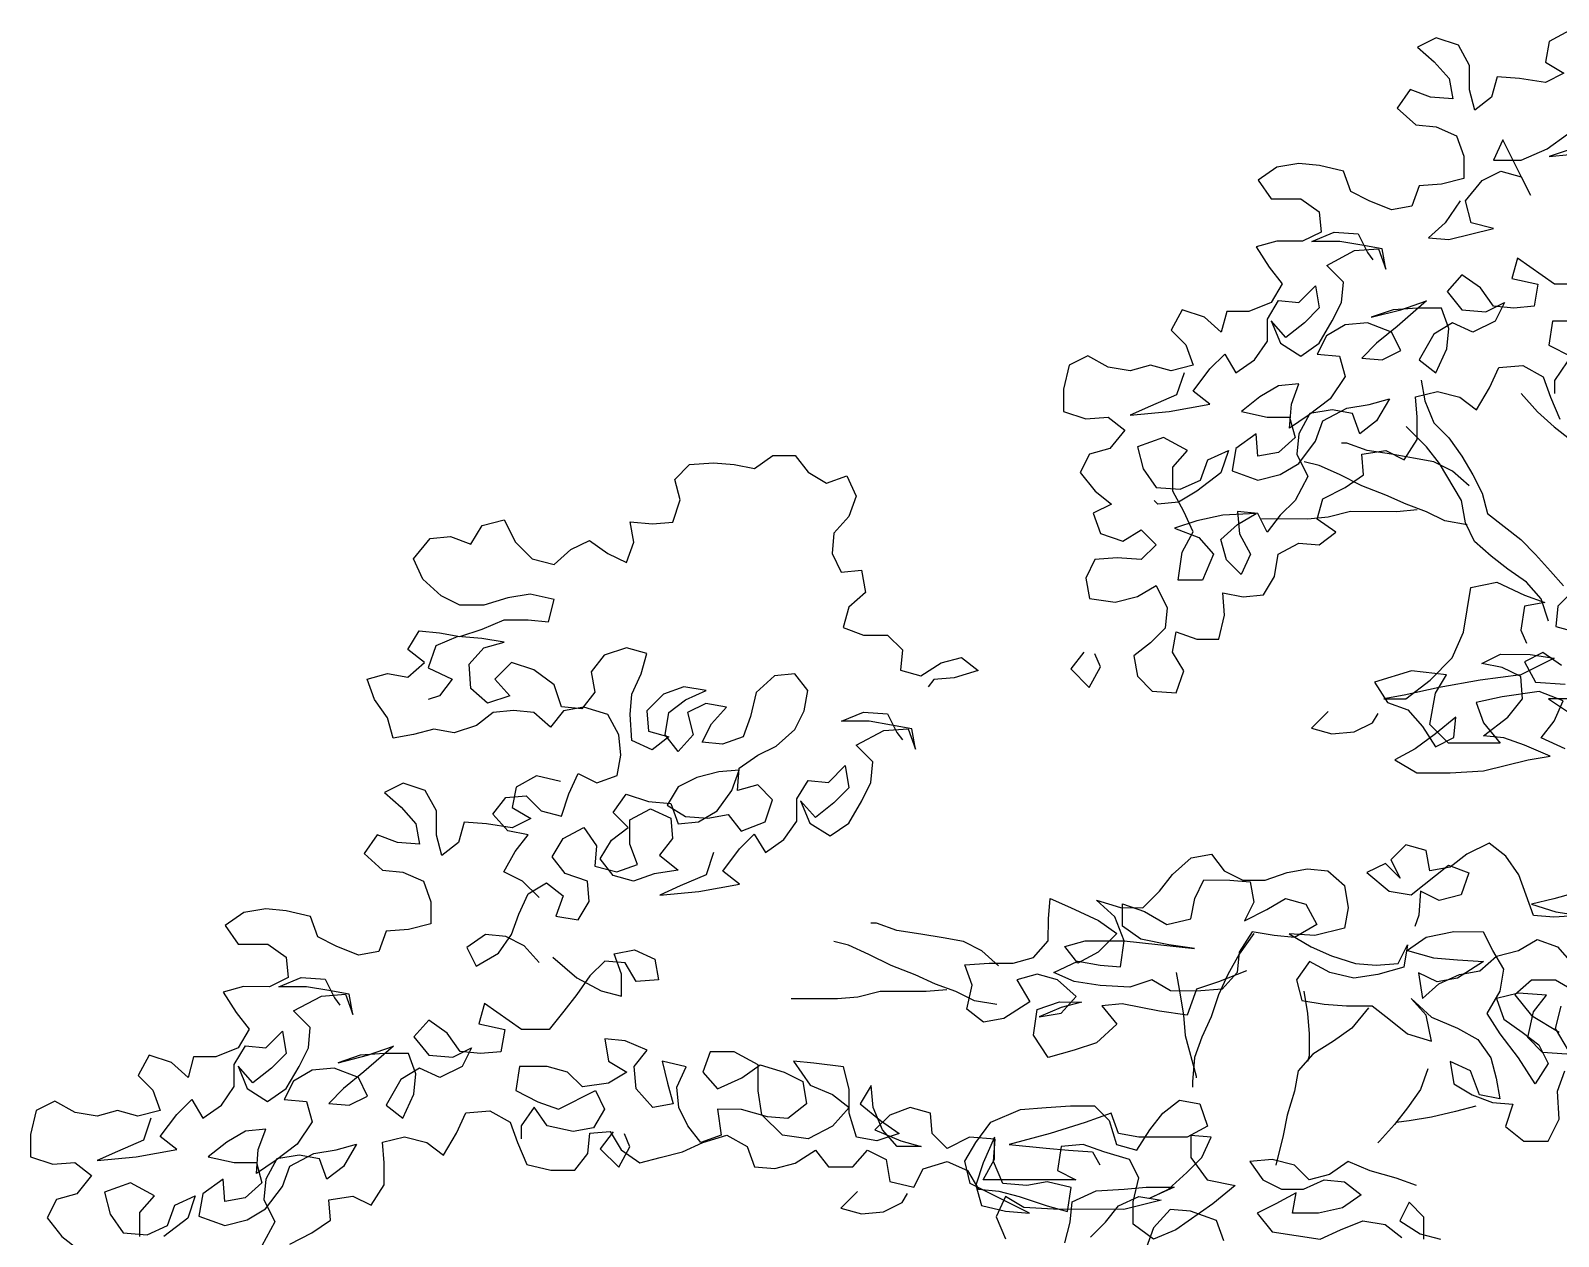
# Model space of a CAD drawing. Header units: millimetres. Extents: x -2.61 to 2.71, y 0 to 8.31.
# Drawn here: x -2.466 to -0.342, y 6.63 to 8.307 of the extents above; entities that cross this region are included whole.
import ezdxf

# ---------------------------------------------------------------- set-up
doc = ezdxf.new("R2010")
doc.units = ezdxf.units.MM
doc.header["$LTSCALE"] = 5

msp = doc.modelspace()

# ---------------------------------------------------------------- linework, layer by layer
for points in [[(-0.3264, 8.3071), (-0.3547, 8.2917), (-0.3599, 8.2633), (-0.3341, 8.2479), (-0.3599, 8.235), (-0.3959, 8.2402), (-0.4268, 8.2428), (-0.4346, 8.2145), (-0.4577, 8.1965), (-0.4654, 8.2248), (-0.4654, 8.2583), (-0.4808, 8.2866), (-0.5117, 8.2969), (-0.5375, 8.2841), (-0.5143, 8.2635), (-0.4937, 8.2403), (-0.4886, 8.212), (-0.5195, 8.2146), (-0.5478, 8.2249), (-0.5659, 8.1992), (-0.5401, 8.176), (-0.5118, 8.1734), (-0.4835, 8.1605), (-0.4732, 8.1322), (-0.4733, 8.1013), (-0.5042, 8.0936), (-0.5351, 8.091), (-0.5454, 8.0627), (-0.5737, 8.0576), (-0.6046, 8.0705), (-0.6303, 8.0834), (-0.6406, 8.1117), (-0.674, 8.1195), (-0.7024, 8.1221), (-0.7333, 8.117), (-0.759, 8.099), (-0.741, 8.0732), (-0.6998, 8.0732), (-0.6741, 8.0551), (-0.6716, 8.0268), (-0.6973, 8.014), (-0.7333, 8.014), (-0.7617, 8.0063), (-0.7437, 7.978), (-0.7257, 7.9548), (-0.7411, 7.929), (-0.7721, 7.9162), (-0.8029, 7.9162), (-0.8107, 7.8879), (-0.8338, 7.9085), (-0.8647, 7.9189), (-0.8802, 7.8906), (-0.8596, 7.8699), (-0.8493, 7.8416), (-0.8802, 7.8339), (-0.9086, 7.8417), (-0.9369, 7.834), (-0.9678, 7.8392), (-0.9961, 7.8546), (-1.0218, 7.8418), (-1.0296, 7.8083), (-1.0296, 7.7774), (-0.9987, 7.7671), (-0.9678, 7.7697), (-0.9447, 7.7516), (-0.9653, 7.7259), (-0.9936, 7.7182), (-1.0065, 7.6925), (-0.9859, 7.6667), (-0.9628, 7.6487), (-0.9885, 7.6358), (-0.9783, 7.6075), (-0.9474, 7.5972), (-0.9216, 7.6126), (-0.9011, 7.592), (-0.9217, 7.5714), (-0.9551, 7.574), (-0.986, 7.5715), (-0.9989, 7.5457), (-0.9938, 7.5174), (-0.9578, 7.5122), (-0.9269, 7.5199), (-0.9011, 7.5353), (-0.8857, 7.5044), (-0.8883, 7.4761), (-0.9089, 7.4555), (-0.9321, 7.4375), (-0.927, 7.4092), (-0.9064, 7.3886), (-0.8729, 7.386), (-0.8626, 7.4169), (-0.878, 7.4426), (-0.8729, 7.471), (-0.8445, 7.4606), (-0.8137, 7.4606), (-0.8059, 7.4941), (-0.8084, 7.525), (-0.7801, 7.5198), (-0.7518, 7.5223), (-0.7363, 7.5481), (-0.7312, 7.5789), (-0.7028, 7.5944), (-0.6745, 7.5918), (-0.6513, 7.6098), (-0.6771, 7.6278), (-0.6693, 7.6561), (-0.6384, 7.6715), (-0.6127, 7.6895), (-0.6152, 7.7178), (-0.5817, 7.723), (-0.556, 7.7101), (-0.538, 7.7384), (-0.5379, 7.7693), (-0.5405, 7.7976), (-0.5096, 7.8053), (-0.4787, 7.7975), (-0.4555, 7.7795), (-0.4375, 7.8104), (-0.4246, 7.8387), (-0.3911, 7.8412), (-0.3628, 7.8257), (-0.3526, 7.7974), (-0.3397, 7.7665)], [(-0.4785, 8.0704), (-0.4991, 8.0395), (-0.5223, 8.0189), (-0.4939, 8.0163), (-0.4321, 8.0317), (-0.463, 8.0395), (-0.4707, 8.0704), (-0.4475, 8.0987), (-0.4218, 8.1115), (-0.3935, 8.1038), (-0.3806, 8.078), (-0.4192, 8.1553), (-0.4321, 8.127), (-0.3934, 8.1269), (-0.3574, 8.1424), (-0.3291, 8.1629)], [(-0.3239, 8.1423), (-0.3548, 8.1321), (-0.3265, 8.1346)], [(-0.8622, 7.8313), (-0.8725, 7.8005), (-0.9086, 7.785), (-0.9369, 7.7722), (-0.8829, 7.7773), (-0.8262, 7.7875), (-0.8494, 7.8056), (-0.8262, 7.8365), (-0.8056, 7.857), (-0.7901, 7.8313), (-0.7644, 7.8493), (-0.7463, 7.875), (-0.7463, 7.9059), (-0.7308, 7.9316), (-0.7025, 7.929), (-0.6793, 7.9522), (-0.6742, 7.9213), (-0.6948, 7.9007), (-0.7206, 7.8801), (-0.7412, 7.9033), (-0.7283, 7.8724), (-0.7, 7.8544), (-0.6743, 7.8724), (-0.6562, 7.9032), (-0.6433, 7.929), (-0.6407, 7.9573), (-0.6639, 7.9805), (-0.6252, 8.001), (-0.5918, 8.0036), (-0.5815, 7.9752), (-0.5866, 8.0036), (-0.6149, 8.0087), (-0.6458, 8.0139), (-0.6844, 8.0139), (-0.6535, 8.0268), (-0.6201, 8.0242), (-0.6072, 7.9984), (-0.5995, 7.9881)], [(-0.3087, 7.9544), (-0.3473, 7.9544), (-0.3987, 7.9905), (-0.4065, 7.9622), (-0.3704, 7.9544), (-0.3756, 7.9236), (-0.4039, 7.921), (-0.4322, 7.9236), (-0.4502, 7.9494), (-0.476, 7.9674), (-0.4966, 7.9443), (-0.476, 7.9185), (-0.4426, 7.9159), (-0.4168, 7.9287), (-0.4297, 7.903), (-0.4606, 7.8876), (-0.4889, 7.9005), (-0.5147, 7.8851), (-0.5353, 7.8491), (-0.5121, 7.831), (-0.4967, 7.8645), (-0.4941, 7.8928), (-0.5043, 7.9211), (-0.5378, 7.9211), (-0.5713, 7.9186), (-0.6022, 7.9083), (-0.561, 7.9186), (-0.5249, 7.9314), (-0.5661, 7.8954), (-0.5945, 7.8723), (-0.6151, 7.8517), (-0.5868, 7.8491), (-0.561, 7.862), (-0.5739, 7.8877), (-0.6073, 7.9006), (-0.6382, 7.8981), (-0.664, 7.8826), (-0.6769, 7.8569), (-0.646, 7.8543), (-0.6383, 7.826), (-0.6589, 7.7951), (-0.6898, 7.772), (-0.7156, 7.754), (-0.713, 7.7874), (-0.7026, 7.8157), (-0.731, 7.8132), (-0.7567, 7.7978), (-0.7825, 7.7772), (-0.7464, 7.7694), (-0.7156, 7.7694), (-0.7079, 7.7411), (-0.731, 7.7205), (-0.7594, 7.7154), (-0.7619, 7.7463), (-0.7902, 7.7257), (-0.7954, 7.6948), (-0.7594, 7.6819), (-0.7285, 7.6896), (-0.7027, 7.7051), (-0.6795, 7.7359), (-0.6692, 7.7642), (-0.6357, 7.7822), (-0.6048, 7.7873), (-0.5765, 7.795), (-0.5946, 7.7642), (-0.6178, 7.7462), (-0.628, 7.7745), (-0.6563, 7.7797), (-0.6872, 7.7745), (-0.7027, 7.7462), (-0.7053, 7.7179), (-0.6899, 7.687), (-0.7079, 7.6536), (-0.7285, 7.633), (-0.7466, 7.6098), (-0.7594, 7.6356), (-0.7877, 7.6382), (-0.7852, 7.6073), (-0.7698, 7.579), (-0.7827, 7.5507), (-0.8033, 7.5713), (-0.811, 7.5996), (-0.7878, 7.6202), (-0.762, 7.6356), (-0.8083, 7.6331), (-0.8444, 7.6254), (-0.8753, 7.6151), (-0.8418, 7.6022), (-0.8213, 7.579), (-0.8367, 7.543), (-0.8702, 7.543), (-0.865, 7.5816), (-0.8496, 7.6099), (-0.8624, 7.6383), (-0.8778, 7.6666), (-0.8778, 7.7001), (-0.8572, 7.7232), (-0.8906, 7.7413), (-0.9267, 7.7284), (-0.919, 7.6975), (-0.901, 7.6718), (-0.8675, 7.6692), (-0.8392, 7.682), (-0.8289, 7.7103), (-0.8005, 7.7232), (-0.8109, 7.6923), (-0.8444, 7.6666), (-0.8701, 7.6511), (-0.8984, 7.6486), (-0.9036, 7.6538)], [(-0.3113, 7.9029), (-0.3499, 7.9029), (-0.3551, 7.8695), (-0.3242, 7.854)], [(-0.3294, 7.8463), (-0.3474, 7.8206), (-0.3474, 7.8025)], [(-0.5327, 7.8207), (-0.5276, 7.7924), (-0.5148, 7.7615), (-0.4942, 7.7409), (-0.4762, 7.7151), (-0.4608, 7.6894), (-0.4479, 7.6636), (-0.4402, 7.6353), (-0.3939, 7.5992), (-0.3734, 7.5786), (-0.3528, 7.5554), (-0.3348, 7.5348)], [(-0.3937, 7.8026), (-0.3706, 7.7768), (-0.3475, 7.7562), (-0.3012, 7.7201), (-0.2857, 7.6918), (-0.2703, 7.6352), (-0.2575, 7.6094), (-0.2652, 7.6403), (-0.2703, 7.6686), (-0.2754, 7.6995), (-0.2728, 7.7278), (-0.2676, 7.7613), (-0.2547, 7.8128)], [(-0.3554, 7.4859), (-0.3657, 7.5168), (-0.3863, 7.54), (-0.412, 7.5581), (-0.4351, 7.5761), (-0.4583, 7.5967), (-0.4711, 7.6225), (-0.4763, 7.6534), (-0.5071, 7.7049), (-0.5251, 7.7281), (-0.5534, 7.7564)], [(-0.4659, 7.6739), (-0.4891, 7.6946), (-0.5148, 7.7075), (-0.5431, 7.7126), (-0.574, 7.7178), (-0.6075, 7.723), (-0.6358, 7.7333), (-0.6435, 7.7333)], [(-1.7587, 7.1014), (-1.7818, 7.1245), (-1.8076, 7.1374), (-1.7921, 7.1657), (-1.774, 7.1889), (-1.8024, 7.1941), (-1.8229, 7.2173), (-1.8049, 7.2404), (-1.7766, 7.243), (-1.756, 7.2223), (-1.7277, 7.2146), (-1.7174, 7.2455), (-1.7045, 7.2738), (-1.6787, 7.2609), (-1.6504, 7.2712), (-1.6452, 7.2995), (-1.6478, 7.3278), (-1.6632, 7.3561), (-1.6967, 7.3664), (-1.725, 7.3613), (-1.743, 7.3382), (-1.7662, 7.3588), (-1.7945, 7.3614), (-1.8228, 7.3588), (-1.846, 7.3408), (-1.8769, 7.3306), (-1.9052, 7.3357), (-1.9335, 7.328), (-1.9618, 7.3229), (-1.9695, 7.3512), (-1.9875, 7.377), (-1.9978, 7.4053), (-1.9695, 7.413), (-1.9412, 7.4079), (-1.918, 7.4284), (-1.9411, 7.4465), (-1.9257, 7.4722), (-1.8973, 7.4696), (-1.869, 7.4644), (-1.8381, 7.4747), (-1.8072, 7.4875), (-1.7738, 7.4875), (-1.7455, 7.4849), (-1.7377, 7.5158), (-1.7712, 7.5235), (-1.8021, 7.5184), (-1.8355, 7.5081), (-1.869, 7.5082), (-1.8947, 7.5211), (-1.9204, 7.5443), (-1.9333, 7.5726), (-1.9101, 7.6009), (-1.8818, 7.6034), (-1.8535, 7.5931), (-1.838, 7.6188), (-1.8071, 7.6265), (-1.7917, 7.5956), (-1.7685, 7.5724), (-1.7377, 7.5647), (-1.7145, 7.5853), (-1.6887, 7.5981), (-1.663, 7.5801), (-1.6373, 7.5672), (-1.6269, 7.5955), (-1.6321, 7.6238), (-1.6012, 7.6212), (-1.5729, 7.6237), (-1.5625, 7.6546), (-1.5702, 7.683), (-1.5496, 7.7035), (-1.5162, 7.7061), (-1.4878, 7.7035), (-1.4595, 7.6983), (-1.4338, 7.7163), (-1.4029, 7.7163), (-1.3849, 7.6931), (-1.3592, 7.6776), (-1.3308, 7.6879), (-1.318, 7.6596), (-1.3283, 7.6312), (-1.3489, 7.6081), (-1.3515, 7.5798), (-1.3387, 7.554), (-1.3104, 7.5566), (-1.3052, 7.5257), (-1.3284, 7.5051), (-1.3362, 7.4768), (-1.3079, 7.4665), (-1.2744, 7.4664), (-1.2538, 7.4458), (-1.2564, 7.4175), (-1.2281, 7.4098), (-1.1998, 7.4278), (-1.1715, 7.4355), (-1.1483, 7.4174), (-1.1818, 7.4072), (-1.2101, 7.4046), (-1.2178, 7.3943)], [(-0.4686, 7.6199), (-0.4995, 7.6251), (-0.5252, 7.638), (-0.5535, 7.6483), (-0.5818, 7.6612), (-0.6152, 7.6741), (-0.6461, 7.6896), (-0.6744, 7.7025), (-0.695, 7.7076)], [(-0.5381, 7.6405), (-0.5664, 7.638), (-0.6307, 7.6381), (-0.6616, 7.6304), (-0.6899, 7.6278), (-0.7543, 7.6279)], [(-0.3324, 7.3083), (-0.3659, 7.3238), (-0.3478, 7.3469), (-0.3349, 7.3752), (-0.3684, 7.3881), (-0.4199, 7.3804), (-0.4559, 7.3728), (-0.4457, 7.3444), (-0.4225, 7.3161), (-0.4946, 7.3162), (-0.5203, 7.3419), (-0.5125, 7.3857), (-0.4971, 7.4114), (-0.546, 7.4166), (-0.5975, 7.4012), (-0.5795, 7.3729), (-0.5512, 7.3625), (-0.5306, 7.3394), (-0.5126, 7.311), (-0.4869, 7.3239), (-0.4843, 7.3522), (-0.5126, 7.329), (-0.5409, 7.3085), (-0.5693, 7.2931), (-0.5384, 7.275), (-0.492, 7.275), (-0.4457, 7.2775), (-0.3839, 7.2929), (-0.353, 7.298), (-0.389, 7.3135), (-0.4174, 7.3238), (-0.4457, 7.3264), (-0.4122, 7.3521), (-0.3916, 7.3778), (-0.3941, 7.4087), (-0.4198, 7.4216), (-0.4481, 7.4268), (-0.4224, 7.4397), (-0.3812, 7.4396), (-0.3477, 7.4344), (-0.3941, 7.4113), (-0.4507, 7.4036), (-0.5074, 7.3934), (-0.5563, 7.3831), (-0.5846, 7.378), (-0.5537, 7.378), (-0.5202, 7.4037), (-0.4893, 7.4346), (-0.4739, 7.4706), (-0.4635, 7.5324), (-0.4275, 7.5401), (-0.3889, 7.522), (-0.3605, 7.5117), (-0.3889, 7.5066), (-0.394, 7.4731), (-0.3863, 7.4551)], [(-0.3193, 7.5297), (-0.3425, 7.5065), (-0.3451, 7.4782), (-0.3168, 7.4704)], [(-1.7588, 7.0113), (-1.7793, 7.0344), (-1.8051, 7.0473), (-1.8334, 7.0499), (-1.8591, 7.0319), (-1.8463, 7.0062), (-1.8154, 7.0242), (-1.7973, 7.0499), (-1.787, 7.0782), (-1.7741, 7.1065), (-1.7484, 7.1219), (-1.7252, 7.1039), (-1.7355, 7.0756), (-1.7046, 7.0704), (-1.6892, 7.0961), (-1.6917, 7.1245), (-1.7226, 7.1348), (-1.7406, 7.158), (-1.7251, 7.1837), (-1.6968, 7.1991), (-1.6788, 7.1734), (-1.6814, 7.145), (-1.6505, 7.1373), (-1.6222, 7.1476), (-1.6325, 7.1759), (-1.6324, 7.2094), (-1.6041, 7.2248), (-1.5758, 7.2119), (-1.5733, 7.1836), (-1.5913, 7.1604), (-1.5656, 7.1398), (-1.599, 7.1347), (-1.6274, 7.1244), (-1.6557, 7.1322), (-1.6737, 7.1553), (-1.6582, 7.1811), (-1.635, 7.1991), (-1.6556, 7.2197), (-1.6376, 7.2454), (-1.6067, 7.2351), (-1.5758, 7.2325), (-1.5655, 7.2041), (-1.5372, 7.2067), (-1.5114, 7.2221), (-1.4908, 7.2504), (-1.4805, 7.2787), (-1.5088, 7.2762), (-1.5397, 7.2685), (-1.5655, 7.2556), (-1.5809, 7.2299), (-1.5552, 7.2144), (-1.5243, 7.2118), (-1.496, 7.217), (-1.478, 7.1938), (-1.4445, 7.2066), (-1.4342, 7.2375), (-1.4548, 7.2581), (-1.4831, 7.2504), (-1.4805, 7.2813), (-1.4547, 7.2993), (-1.429, 7.3121), (-1.4032, 7.3353), (-1.3903, 7.361), (-1.3852, 7.3893), (-1.4032, 7.4125), (-1.4315, 7.41), (-1.4572, 7.3868), (-1.465, 7.3534), (-1.4753, 7.3251), (-1.5036, 7.3148), (-1.532, 7.3174), (-1.5191, 7.3431), (-1.4984, 7.3663), (-1.5268, 7.3714), (-1.5525, 7.3586), (-1.5448, 7.3277), (-1.5654, 7.3045), (-1.5834, 7.3277), (-1.5783, 7.3586), (-1.5551, 7.3766), (-1.5267, 7.3895), (-1.5576, 7.3946), (-1.5859, 7.3844), (-1.6091, 7.3612), (-1.6066, 7.3329), (-1.5783, 7.3251), (-1.6015, 7.3071), (-1.6298, 7.32), (-1.6323, 7.3561), (-1.6297, 7.3844), (-1.6168, 7.4127), (-1.6091, 7.441), (-1.6374, 7.4488), (-1.6683, 7.4385), (-1.6863, 7.4153), (-1.6812, 7.387), (-1.6992, 7.3639), (-1.7275, 7.3665), (-1.7378, 7.3974), (-1.7661, 7.418), (-1.797, 7.4283), (-1.8202, 7.4052), (-1.7996, 7.382), (-1.8305, 7.3717), (-1.8537, 7.3923), (-1.8562, 7.4258), (-1.8356, 7.4489), (-1.8073, 7.4566), (-1.8382, 7.4618), (-1.8716, 7.4644), (-1.9025, 7.4516), (-1.9128, 7.4207), (-1.8794, 7.4052), (-1.8974, 7.3821), (-1.9129, 7.3769)], [(-1.0016, 7.4428), (-1.0196, 7.4196), (-0.9939, 7.3938), (-0.9784, 7.4221), (-0.9861, 7.4402)], [(-0.3375, 7.4241), (-0.3632, 7.4422), (-0.3889, 7.4293), (-0.3735, 7.401), (-0.3323, 7.3984)], [(-0.3221, 7.3778), (-0.3555, 7.3778), (-0.3247, 7.3572)], [(-1.5163, 7.1641), (-1.5266, 7.1332), (-1.5627, 7.1178), (-1.591, 7.1049), (-1.5369, 7.11), (-1.4803, 7.1203), (-1.5035, 7.1383), (-1.4803, 7.1692), (-1.4597, 7.1897), (-1.4442, 7.164), (-1.4185, 7.182), (-1.4004, 7.2077), (-1.4004, 7.2386), (-1.3849, 7.2643), (-1.3566, 7.2617), (-1.3334, 7.2849), (-1.3283, 7.254), (-1.3489, 7.2334), (-1.3747, 7.2128), (-1.3953, 7.236), (-1.3824, 7.2051), (-1.3541, 7.1871), (-1.3284, 7.2051), (-1.3103, 7.2359), (-1.2974, 7.2617), (-1.2948, 7.29), (-1.318, 7.3132), (-1.2793, 7.3337), (-1.2459, 7.3363), (-1.2356, 7.308), (-1.2407, 7.3363), (-1.269, 7.3414), (-1.2999, 7.3466), (-1.3385, 7.3467), (-1.3076, 7.3595), (-1.2742, 7.3569), (-1.2613, 7.3311), (-1.2536, 7.3208)], [(-0.6619, 7.3601), (-0.6851, 7.3369), (-0.6567, 7.3292), (-0.6259, 7.3317), (-0.6001, 7.3446), (-0.5924, 7.3574)], [(-1.729, 7.2629), (-1.7625, 7.2707), (-1.7908, 7.2552), (-1.796, 7.2269), (-1.7703, 7.2115), (-1.796, 7.1986), (-1.8321, 7.2038), (-1.8629, 7.2064), (-1.8707, 7.1781), (-1.8939, 7.1601), (-1.9016, 7.1884), (-1.9015, 7.2219), (-1.917, 7.2502), (-1.9478, 7.2605), (-1.9736, 7.2477), (-1.9504, 7.2271), (-1.9299, 7.2039), (-1.9248, 7.1756), (-1.9556, 7.1782), (-1.9839, 7.1885), (-2.002, 7.1628), (-1.9763, 7.1396), (-1.948, 7.137), (-1.9197, 7.1241), (-1.9094, 7.0957), (-1.9094, 7.0649), (-1.9403, 7.0572), (-1.9712, 7.0546), (-1.9815, 7.0263), (-2.0098, 7.0212), (-2.0407, 7.0341), (-2.0665, 7.047), (-2.0767, 7.0753), (-2.1102, 7.0831), (-2.1385, 7.0857), (-2.1694, 7.0805), (-2.1951, 7.0625), (-2.1772, 7.0368), (-2.136, 7.0367), (-2.1102, 7.0187), (-2.1077, 6.9904), (-2.1334, 6.9775), (-2.1695, 6.9776), (-2.1978, 6.9699), (-2.1798, 6.9415), (-2.1618, 6.9184), (-2.1773, 6.8926), (-2.2082, 6.8798), (-2.2391, 6.8798), (-2.2468, 6.8515), (-2.27, 6.8721), (-2.3009, 6.8824), (-2.3163, 6.8541), (-2.2958, 6.8335), (-2.2855, 6.8052), (-2.3164, 6.7975), (-2.3447, 6.8053), (-2.373, 6.7976), (-2.4039, 6.8027), (-2.4322, 6.8182), (-2.458, 6.8054), (-2.4657, 6.7719), (-2.4657, 6.741), (-2.4349, 6.7307), (-2.404, 6.7332), (-2.3808, 6.7152), (-2.4014, 6.6895), (-2.4297, 6.6818), (-2.4426, 6.656), (-2.4221, 6.6303), (-2.3989, 6.6122)], [(-0.7755, 6.9998), (-0.8141, 6.9844), (-0.845, 6.9741), (-0.8579, 6.9381), (-0.8965, 6.9433), (-0.948, 6.9536), (-0.9763, 6.9511), (-0.9557, 6.9253), (-0.9841, 6.8996), (-1.015, 6.8893), (-1.051, 6.8791), (-1.0716, 6.91), (-1.0664, 6.946), (-1.0355, 6.9563), (-1.0046, 6.9562), (-1.0329, 6.9485), (-1.0638, 6.9357), (-1.0329, 6.9408), (-1.0123, 6.964), (-1.038, 6.9872), (-1.0664, 6.9949), (-1.0947, 6.9872), (-1.0767, 6.9563), (-1.1127, 6.9332), (-1.1411, 6.928), (-1.1642, 6.9461), (-1.1565, 6.9795), (-1.1667, 7.0079), (-1.1333, 7.0104), (-1.0998, 7.0104), (-1.0715, 7.0181), (-1.0509, 7.0412), (-1.0508, 7.0721), (-1.0482, 7.1004), (-1.0199, 7.0875), (-0.9813, 7.0695), (-0.9556, 7.0514), (-0.9814, 7.0257), (-1.0097, 7.0103), (-1.0277, 7.0335), (-0.9994, 7.0412), (-0.9453, 7.0411), (-0.8475, 7.0307), (-0.8835, 7.0359), (-0.9222, 7.0437), (-0.9479, 7.0617), (-0.9478, 7.0926), (-0.917, 7.0823), (-0.8861, 7.0642), (-0.8526, 7.0719), (-0.8474, 7.1003), (-0.8346, 7.126), (-0.7985, 7.1259), (-0.7702, 7.1233), (-0.7651, 7.095), (-0.778, 7.0693), (-0.7471, 7.0847), (-0.7213, 7.1001), (-0.693, 7.0924), (-0.6776, 7.0641), (-0.7085, 7.0461), (-0.7368, 7.0487), (-0.7677, 7.0538), (-0.7857, 7.0255), (-0.7883, 6.9972), (-0.809, 6.9741), (-0.845, 6.9715), (-0.881, 6.9716), (-0.9068, 6.987), (-0.9377, 6.9768), (-0.9788, 6.9794), (-1.0149, 6.9846), (-1.0432, 6.9975), (-1.0097, 7.0129), (-0.9788, 7.0077), (-0.9505, 7.0051), (-0.9453, 7.0411), (-0.9582, 7.0746), (-0.9839, 7.0978), (-0.9504, 7.0875), (-0.9195, 7.0874), (-0.8963, 7.1106), (-0.8783, 7.1337), (-0.8525, 7.1569), (-0.8242, 7.162), (-0.8062, 7.1388), (-0.7805, 7.1259), (-0.7496, 7.1259), (-0.7187, 7.1362), (-0.6904, 7.1413), (-0.6621, 7.1387), (-0.6389, 7.1181), (-0.6338, 7.0872), (-0.639, 7.0589), (-0.6802, 7.0486), (-0.7162, 7.0512), (-0.6853, 7.0332), (-0.657, 7.0203), (-0.6236, 7.0099), (-0.5953, 7.0073), (-0.5644, 7.0099), (-0.5515, 7.0356), (-0.5567, 7.0047), (-0.5927, 6.9945), (-0.6262, 6.9894), (-0.6596, 6.9971), (-0.6879, 7.0126), (-0.706, 6.9869), (-0.6983, 6.9585), (-0.6674, 6.9534), (-0.6365, 6.9508), (-0.6005, 6.9507), (-0.5773, 6.9327), (-0.5516, 6.9121), (-0.5181, 6.9017), (-0.5258, 6.9378), (-0.5464, 6.961), (-0.5181, 6.9352), (-0.4821, 6.9197), (-0.4538, 6.9043), (-0.4358, 6.8785), (-0.4281, 6.8502), (-0.423, 6.8218), (-0.4513, 6.827), (-0.4641, 6.8605), (-0.4924, 6.8734), (-0.4873, 6.8425), (-0.4616, 6.827), (-0.4333, 6.8167), (-0.4049, 6.8141), (-0.4153, 6.7832), (-0.3896, 6.7626), (-0.3561, 6.7626), (-0.3406, 6.7935), (-0.3432, 6.8321), (-0.3328, 6.8604)], [(-0.3197, 7.1075), (-0.3481, 7.0998), (-0.379, 7.0921), (-0.3455, 7.0818), (-0.312, 7.0766), (-0.3481, 7.0741), (-0.3764, 7.0767), (-0.3969, 7.1333), (-0.4149, 7.1591), (-0.4381, 7.1771), (-0.469, 7.1617), (-0.4922, 7.1437), (-0.5205, 7.1386), (-0.5256, 7.1669), (-0.5539, 7.1746), (-0.5745, 7.1541), (-0.5617, 7.1283), (-0.5823, 7.1489), (-0.608, 7.1361), (-0.5771, 7.1103), (-0.5463, 7.1051), (-0.4947, 7.1463), (-0.4664, 7.1359), (-0.4768, 7.1051), (-0.5077, 7.0974), (-0.5334, 7.1103), (-0.536, 7.0768), (-0.5412, 7.0614)], [(-1.12, 7.0067), (-1.1432, 7.0273), (-1.1689, 7.0402), (-1.1972, 7.0453), (-1.2281, 7.0505), (-1.2616, 7.0557), (-1.2899, 7.066), (-1.2976, 7.066)], [(-0.3302, 6.8835), (-0.3637, 6.8861), (-0.3843, 6.9068), (-0.3765, 6.9428), (-0.3585, 6.9659), (-0.3971, 6.9686), (-0.428, 6.9609), (-0.4177, 6.9325), (-0.392, 6.9145), (-0.3688, 6.8965), (-0.356, 6.8707), (-0.374, 6.8424), (-0.3972, 6.8785), (-0.4229, 6.9119), (-0.4409, 6.9403), (-0.4228, 6.9712), (-0.4176, 7.002), (-0.4331, 7.0278), (-0.4459, 7.0535), (-0.4871, 7.0536), (-0.5257, 7.0459), (-0.5515, 7.0279), (-0.5155, 7.0176), (-0.482, 7.015), (-0.446, 7.0124), (-0.482, 6.9892), (-0.5103, 6.9841), (-0.5361, 6.997), (-0.5309, 6.961), (-0.5078, 6.9815), (-0.4794, 6.9944), (-0.4511, 6.9995), (-0.4279, 7.0201), (-0.397, 7.0278), (-0.3713, 7.0432), (-0.343, 7.0329), (-0.3224, 7.0097)], [(-1.1226, 6.9526), (-1.1535, 6.9578), (-1.1793, 6.9707), (-1.2076, 6.981), (-1.2359, 6.9939), (-1.2693, 7.0068), (-1.3002, 7.0223), (-1.3285, 7.0352), (-1.3491, 7.0403)], [(-0.7651, 7.0513), (-0.7857, 7.023), (-0.8012, 6.9947), (-0.8141, 6.9664), (-0.8244, 6.9355), (-0.8373, 6.9072), (-0.8477, 6.8789), (-0.8503, 6.8454), (-0.8503, 6.8377)], [(-1.7396, 7.0184), (-1.7061, 6.99), (-1.6727, 6.972), (-1.6444, 6.9642), (-1.6443, 6.9951), (-1.6546, 7.0234), (-1.6263, 7.0286), (-1.598, 7.0157), (-1.5929, 6.9873), (-1.6237, 6.9848), (-1.6392, 7.0105), (-1.6675, 7.0131), (-1.6881, 6.9926), (-1.7061, 6.9668), (-1.7242, 6.9437), (-1.7448, 6.918), (-1.7834, 6.918), (-1.8349, 6.9541), (-1.8426, 6.9258), (-1.8066, 6.918), (-1.8118, 6.8871), (-1.8401, 6.8846), (-1.8684, 6.8872), (-1.8864, 6.913), (-1.9121, 6.931), (-1.9327, 6.9078), (-1.9122, 6.8821), (-1.8787, 6.8795), (-1.8529, 6.8923), (-1.8658, 6.8666), (-1.8967, 6.8512), (-1.925, 6.8641), (-1.9508, 6.8487), (-1.9714, 6.8126), (-1.9483, 6.7946), (-1.9328, 6.828), (-1.9302, 6.8564), (-1.9405, 6.8847), (-1.9739, 6.8847), (-2.0074, 6.8822), (-2.0383, 6.8719), (-1.9971, 6.8822), (-1.961, 6.895), (-2.0023, 6.859), (-2.0306, 6.8359), (-2.0512, 6.8153), (-2.0229, 6.8127), (-1.9972, 6.8255), (-2.01, 6.8513), (-2.0435, 6.8642), (-2.0743, 6.8616), (-2.1001, 6.8462), (-2.113, 6.8205), (-2.0821, 6.8179), (-2.0744, 6.7896), (-2.095, 6.7587), (-2.1259, 6.7356), (-2.1517, 6.7176), (-2.1491, 6.751), (-2.1388, 6.7793), (-2.1671, 6.7768), (-2.1928, 6.7614), (-2.2186, 6.7408), (-2.1826, 6.733), (-2.1517, 6.733), (-2.144, 6.7047), (-2.1672, 6.6841), (-2.1955, 6.679), (-2.198, 6.7099), (-2.2264, 6.6893), (-2.2316, 6.6584), (-2.1955, 6.6455), (-2.1646, 6.6532), (-2.1389, 6.6686), (-2.1157, 6.6995), (-2.1054, 6.7278), (-2.0719, 6.7458), (-2.041, 6.7509), (-2.0127, 6.7586), (-2.0307, 6.7277), (-2.0539, 6.7097), (-2.0642, 6.7381), (-2.0925, 6.7432), (-2.1234, 6.7381), (-2.1388, 6.7098), (-2.1414, 6.6815), (-2.126, 6.6506), (-2.1441, 6.6172)], [(-2.2984, 6.7949), (-2.3087, 6.764), (-2.3447, 6.7486), (-2.3731, 6.7358), (-2.319, 6.7409), (-2.2624, 6.7511), (-2.2855, 6.7692), (-2.2623, 6.8), (-2.2417, 6.8206), (-2.2263, 6.7949), (-2.2005, 6.8128), (-2.1825, 6.8386), (-2.1825, 6.8695), (-2.167, 6.8952), (-2.1387, 6.8926), (-2.1155, 6.9157), (-2.1104, 6.8848), (-2.131, 6.8643), (-2.1567, 6.8437), (-2.1773, 6.8669), (-2.1645, 6.836), (-2.1362, 6.8179), (-2.1104, 6.8359), (-2.0924, 6.8668), (-2.0795, 6.8925), (-2.0769, 6.9209), (-2.1, 6.944), (-2.0614, 6.9646), (-2.0279, 6.9671), (-2.0176, 6.9388), (-2.0228, 6.9671), (-2.0511, 6.9723), (-2.082, 6.9775), (-2.1206, 6.9775), (-2.0897, 6.9904), (-2.0562, 6.9878), (-2.0434, 6.962), (-2.0356, 6.9517)], [(-0.8733, 6.9973), (-0.8682, 6.969), (-0.863, 6.9381), (-0.8605, 6.9098), (-0.8451, 6.8531), (-0.8451, 6.8506)], [(-1.1921, 6.9733), (-1.2205, 6.9707), (-1.2848, 6.9708), (-1.3157, 6.9631), (-1.344, 6.9605), (-1.4084, 6.9606)], [(-0.6957, 6.9714), (-0.6906, 6.9405), (-0.688, 6.9122), (-0.688, 6.8813), (-0.6906, 6.8736)], [(-0.3147, 6.9685), (-0.3456, 6.9865), (-0.379, 6.9866), (-0.4022, 6.966), (-0.3791, 6.9376), (-0.3405, 6.9144)], [(-0.6056, 6.9482), (-0.6288, 6.9199), (-0.6546, 6.9019), (-0.6829, 6.8839), (-0.7035, 6.8607), (-0.7087, 6.8324), (-0.719, 6.799), (-0.7242, 6.7706), (-0.7345, 6.7295)], [(-0.3277, 6.8887), (-0.3456, 6.9196), (-0.3379, 6.9505)], [(-2.1055, 6.6197), (-2.0746, 6.6351), (-2.0488, 6.6531), (-2.0513, 6.6814), (-2.0179, 6.6865), (-1.9921, 6.6736), (-1.9741, 6.7019), (-1.9741, 6.7328), (-1.9766, 6.7612), (-1.9457, 6.7689), (-1.9148, 6.7611), (-1.8917, 6.7431), (-1.8736, 6.7739), (-1.8607, 6.8022), (-1.8273, 6.8048), (-1.799, 6.7893), (-1.7887, 6.761), (-1.7759, 6.7301), (-1.7424, 6.7223), (-1.7089, 6.7223), (-1.6909, 6.7455), (-1.6883, 6.7738), (-1.66, 6.7763), (-1.6446, 6.7506), (-1.6188, 6.7325), (-1.5905, 6.7402), (-1.5596, 6.7479), (-1.5313, 6.7608), (-1.4978, 6.771), (-1.4695, 6.7555), (-1.4592, 6.7272), (-1.4309, 6.7246), (-1.4026, 6.7323), (-1.3743, 6.7503), (-1.3563, 6.7271), (-1.3228, 6.7271), (-1.3022, 6.7502), (-1.2765, 6.7373), (-1.2713, 6.7065), (-1.2379, 6.6987), (-1.225, 6.7244), (-1.1915, 6.7347), (-1.1632, 6.7218), (-1.1478, 6.696), (-1.1195, 6.6934), (-1.0912, 6.6857), (-1.0526, 6.6728), (-1.0243, 6.665), (-1.0191, 6.6985), (-1.0525, 6.7063), (-1.0809, 6.7011), (-1.1143, 6.7037), (-1.1272, 6.7346), (-1.1246, 6.7655), (-1.1606, 6.7681), (-1.1915, 6.7527), (-1.2121, 6.7733), (-1.2146, 6.8016), (-1.2429, 6.8094), (-1.2713, 6.7991), (-1.2919, 6.7786), (-1.2558, 6.7631), (-1.2275, 6.7553), (-1.261, 6.7554), (-1.2816, 6.7785), (-1.2944, 6.8094), (-1.297, 6.8403), (-1.3124, 6.8146), (-1.2841, 6.7914), (-1.2584, 6.7734), (-1.2893, 6.7631), (-1.3176, 6.7683), (-1.3279, 6.8018), (-1.3279, 6.8352), (-1.3355, 6.8661), (-1.3767, 6.8713), (-1.405, 6.8739), (-1.3819, 6.8404), (-1.351, 6.8275), (-1.3279, 6.8095), (-1.3511, 6.7838), (-1.3845, 6.7658), (-1.4206, 6.7709), (-1.4489, 6.7993), (-1.454, 6.8328), (-1.454, 6.8688), (-1.4874, 6.8868), (-1.5209, 6.8869), (-1.5312, 6.8586), (-1.5106, 6.8354), (-1.4771, 6.8508), (-1.4514, 6.8688), (-1.4179, 6.8585), (-1.3922, 6.8456), (-1.3871, 6.8147), (-1.4128, 6.7941), (-1.4412, 6.7967), (-1.4772, 6.807), (-1.5106, 6.8071), (-1.5055, 6.771), (-1.5339, 6.7608), (-1.5519, 6.7839), (-1.5647, 6.8097), (-1.5672, 6.838), (-1.5544, 6.8663), (-1.5878, 6.8741), (-1.5801, 6.8432), (-1.5724, 6.8148), (-1.6007, 6.8097), (-1.6239, 6.8355), (-1.6264, 6.8664), (-1.6084, 6.8895), (-1.6393, 6.9024), (-1.6676, 6.905), (-1.6625, 6.8741), (-1.6367, 6.8587), (-1.6625, 6.8432), (-1.6985, 6.8381), (-1.7191, 6.8587), (-1.7474, 6.8665), (-1.786, 6.8665), (-1.7912, 6.8331), (-1.7603, 6.8176), (-1.732, 6.8073), (-1.6805, 6.833), (-1.6677, 6.8072), (-1.6831, 6.7815), (-1.7115, 6.7764), (-1.7475, 6.7841), (-1.7655, 6.8099), (-1.7835, 6.7841), (-1.7835, 6.7661)], [(-0.5233, 6.8631), (-0.5336, 6.8348), (-0.5517, 6.8091), (-0.5697, 6.7859), (-0.5903, 6.7628), (-0.5929, 6.7602)], [(-1.0281, 6.6216), (-1.0203, 6.6499), (-1.0177, 6.6782), (-0.9843, 6.6937), (-0.9456, 6.6962), (-0.9147, 6.6987), (-0.8761, 6.6987), (-0.9096, 6.6833), (-0.8839, 6.6961), (-0.8581, 6.7193), (-0.8375, 6.7399), (-0.8246, 6.7682), (-0.8529, 6.7708), (-0.8529, 6.7399), (-0.8298, 6.709), (-0.7912, 6.7012), (-0.8221, 6.6755), (-0.8736, 6.6395), (-0.9045, 6.6266), (-0.9328, 6.6473), (-0.9328, 6.6782), (-0.925, 6.7116), (-0.9379, 6.7374), (-0.9739, 6.7477), (-1.0022, 6.758), (-1.0331, 6.7555), (-1.0383, 6.722), (-1.0126, 6.7091), (-1.1413, 6.7092), (-1.1258, 6.7375), (-1.1258, 6.7684), (-1.1412, 6.7324), (-1.1516, 6.7015), (-1.1439, 6.6732), (-1.1104, 6.6655), (-1.077, 6.6628), (-1.1593, 6.7041), (-1.167, 6.735), (-1.1515, 6.7607), (-1.1309, 6.789), (-1.0897, 6.807), (-1.0537, 6.8096), (-1.0202, 6.8121), (-0.9867, 6.8121), (-0.9661, 6.7915), (-0.9559, 6.758), (-0.9276, 6.7502), (-0.9095, 6.7785), (-0.8915, 6.8017), (-0.8683, 6.8197), (-0.84, 6.8145), (-0.8297, 6.7836), (-0.858, 6.7682), (-0.925, 6.7682), (-0.9533, 6.7734), (-0.9636, 6.8017), (-0.9996, 6.7889), (-1.0485, 6.7735), (-1.1052, 6.7581), (-1.0537, 6.7529), (-1.0228, 6.7503), (-0.9894, 6.7477), (-0.9791, 6.7297)], [(-0.4564, 6.8116), (-0.4848, 6.8039), (-0.5182, 6.7962), (-0.5491, 6.7911), (-0.5671, 6.7885)], [(-1.6557, 6.7755), (-1.6737, 6.7523), (-1.648, 6.7266), (-1.6325, 6.7549), (-1.6402, 6.7729)], [(-0.5389, 6.701), (-0.5672, 6.7113), (-0.6032, 6.7216), (-0.6341, 6.7345), (-0.6599, 6.7165), (-0.6882, 6.7088), (-0.7088, 6.7294), (-0.7397, 6.7372), (-0.7706, 6.7346), (-0.7526, 6.7089), (-0.7268, 6.696), (-0.6959, 6.696), (-0.6676, 6.7088), (-0.6393, 6.7062), (-0.6161, 6.6882), (-0.6419, 6.6702), (-0.6754, 6.6625), (-0.7114, 6.6625), (-0.7062, 6.6908), (-0.7346, 6.6754), (-0.7603, 6.6626), (-0.7398, 6.6368), (-0.6728, 6.6264), (-0.6445, 6.6393), (-0.6136, 6.6521), (-0.5827, 6.6469), (-0.5596, 6.6289)], [(-2.314, 6.6302), (-2.3139, 6.6636), (-2.2933, 6.6868), (-2.3268, 6.7048), (-2.3628, 6.692), (-2.3551, 6.6611), (-2.3371, 6.6354), (-2.3037, 6.6327), (-2.2753, 6.6456), (-2.265, 6.6739), (-2.2367, 6.6867), (-2.247, 6.6559), (-2.2805, 6.6302)], [(-1.316, 6.6928), (-1.3391, 6.6696), (-1.3108, 6.6619), (-1.2799, 6.6644), (-1.2542, 6.6773), (-1.2464, 6.6902)], [(-0.992, 6.6293), (-0.9714, 6.6499), (-0.9534, 6.673), (-0.9251, 6.6859), (-0.8942, 6.6807), (-0.9457, 6.6679), (-1.0435, 6.668), (-1.0847, 6.6706), (-1.1104, 6.686), (-1.1233, 6.6577), (-1.1105, 6.6268)], [(-0.5287, 6.6263), (-0.5287, 6.6572), (-0.5492, 6.6778), (-0.5621, 6.6521), (-0.5338, 6.634), (-0.5055, 6.6263)], [(-0.8067, 6.624), (-0.817, 6.6523), (-0.853, 6.6652), (-0.8813, 6.6678), (-0.9045, 6.6421), (-0.9148, 6.6138)]]:
    msp.add_lwpolyline(points)

doc.saveas('drawing.dxf')
